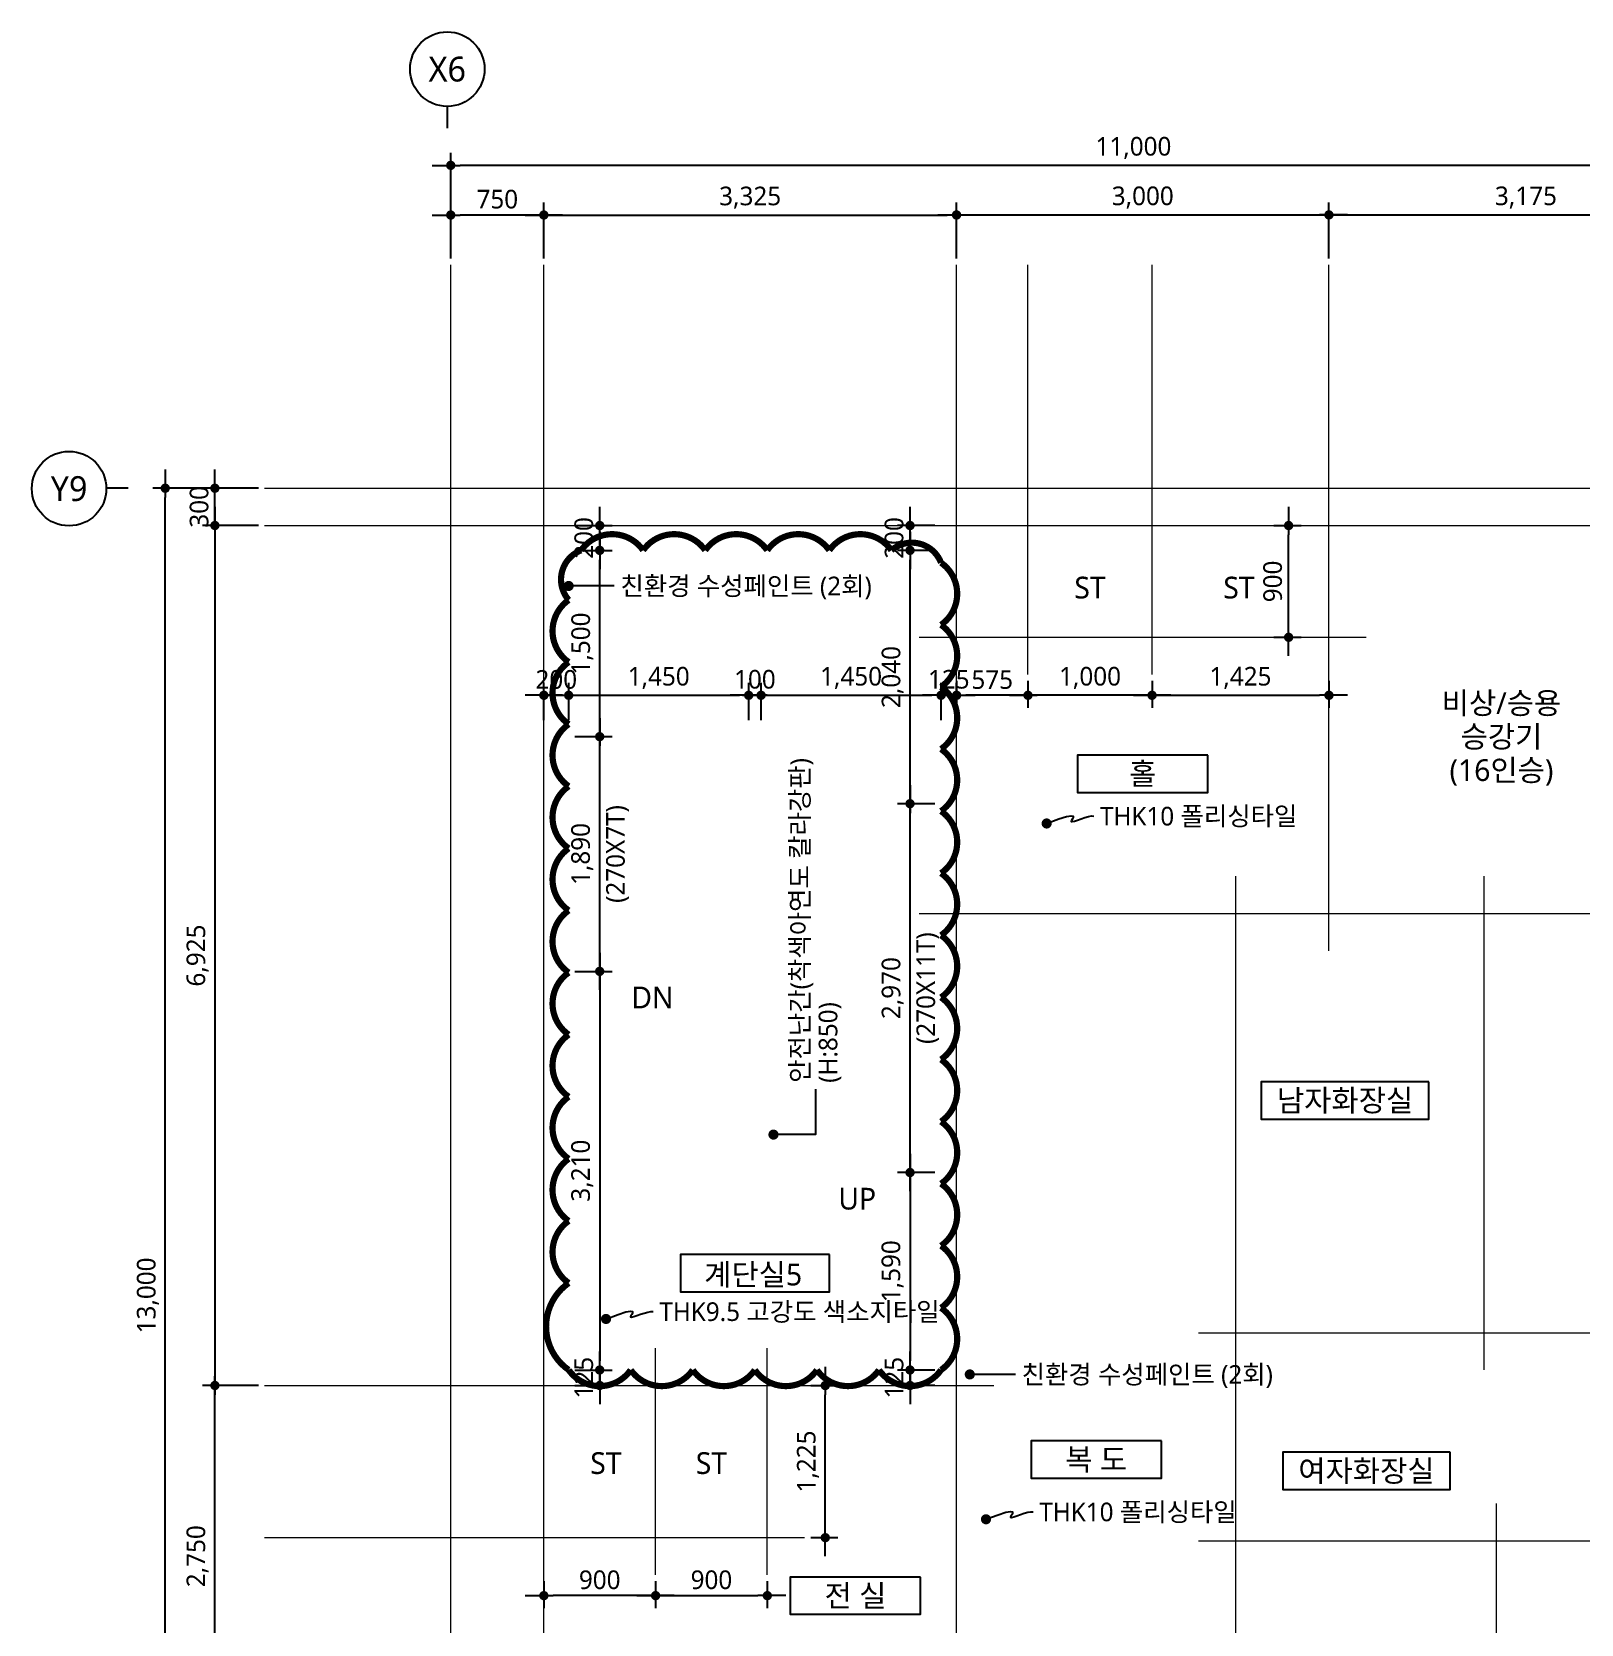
# Model space of a CAD drawing. Header units: millimetres. Extents: x 3320976 to 3527701, y 1183647 to 1243117.
# Drawn here: x 3380464 to 3392946, y 1229458 to 1242280 of the extents above; entities that cross this region are included whole.
import ezdxf
from ezdxf.enums import TextEntityAlignment as Align

# ---------------------------------------------------------------- set-up
doc = ezdxf.new("R2010")
doc.units = ezdxf.units.MM
doc.header["$MEASUREMENT"] = 0
doc.linetypes.add('CEN', pattern=[62, 60, -1, 0, -1])
doc.layers.get('0').update_dxf_attribs({"linetype": 'CONTINUOUS'})
for name, color, linetype, lineweight in [('A-AXIS-BUBL', 7, 'CONTINUOUS', 25), ('A-CNTL', 1, 'CEN', 15), ('A-DIMS', 7, 'CONTINUOUS', 25), ('A-MKXS-LEAD', 7, 'CONTINUOUS', 25), ('A-MKXS-TEXT1', 3, 'CONTINUOUS', 25), ('A-MKXX-NAME', 3, 'CONTINUOUS', 25), ('A-MKXX-SYMB', 7, 'CONTINUOUS', 25), ('A-XXXX-TXT2', 3, 'CONTINUOUS', 25), ('REV-202205', 20, 'CONTINUOUS', 25)]:
    doc.layers.add(name, color=color, linetype=linetype, lineweight=lineweight)
doc.styles.add('HY울릉도L', font='')
doc.styles.add('맑은고딕', font='malgun.ttf')
doc.styles.get('HY울릉도L').set_extended_font_data('HYwulM')
doc.dimstyles.new('CDIM', dxfattribs={"dimtxt": 3, "dimasz": 1.5, "dimexe": 2, "dimexo": 1, "dimgap": 1, "dimtad": 1, "dimdec": 0, "dimrnd": 0.5, "dimzin": 0, "dimdsep": 32, "dimlunit": 6, "dimtxsty": 'HY울릉도L', "dimblk1": '_CIDOT', "dimblk2": '_CIDOT', "dimsah": 1, "dimcen": 5.5, "dimclrd": 2, "dimclre": 2, "dimclrt": 7, "dimadec": 0, "dimazin": 0, "dimtfac": 1, "dimtdec": 0, "dimtix": 1, "dimtmove": 2, "dimatfit": 1, "dimldrblk": '_CIDOT', "dimfxl": 1, "dimtolj": 1, "dimtzin": 0, "dimlwd": -1, "dimarcsym": 0})

# ---------------------------------------------------------------- blocks, each defined once
blk = doc.blocks.new('_CIDOT')
at = {"color": 0, "linetype": 'ByBlock'}
blk.add_line((2, 0), (-1, 0), dxfattribs=at)
at = {"color": 0, "linetype": 'ByBlock', "const_width": 0.5}
blk.add_lwpolyline([(-0.25, 0, 1), (0.25, 0, 1)], format="xyb", close=True, dxfattribs=at)
blk = doc.blocks.new('*D488')
at = {"layer": 'A-DIMS', "lineweight": -2, "transparency": 16777216}
for p, q in [((-10975, 14850), (-10975, 15700)), ((25, 14850), (25, 15700))]:
    blk.add_line(p, q, dxfattribs=at)
at = {"layer": 'A-DIMS', "transparency": 16777216}
blk.add_line((-50, 15600), (-10900, 15600), dxfattribs=at)
at = {"layer": 'A-DIMS', "transparency": 16777216, "xscale": 75, "yscale": 75, "zscale": 75, "rotation": 180}
blk.add_blockref('_CIDOT', (-10975, 15600), dxfattribs=at)
at = {"layer": 'A-DIMS', "transparency": 16777216, "xscale": 75, "yscale": 75, "zscale": 75}
blk.add_blockref('_CIDOT', (25, 15600), dxfattribs=at)
at = {"layer": 'A-DIMS', "color": 3, "transparency": 16777216, "insert": (-5475, 15740), "char_height": 150, "attachment_point": 5, "style": '맑은고딕'}
blk.add_mtext('\\A1;11,000', dxfattribs=at)
blk = doc.blocks.new('*D489')
at = {"layer": 'A-DIMS', "lineweight": -2, "transparency": 16777216}
for p, q in [((-10975, 14850), (-10975, 15300)), ((-10225, 14849), (-10225, 15300))]:
    blk.add_line(p, q, dxfattribs=at)
at = {"layer": 'A-DIMS', "transparency": 16777216}
blk.add_line((-10300, 15200), (-10900, 15200), dxfattribs=at)
at = {"layer": 'A-DIMS', "transparency": 16777216, "xscale": 75, "yscale": 75, "zscale": 75, "rotation": 180}
blk.add_blockref('_CIDOT', (-10975, 15200), dxfattribs=at)
at = {"layer": 'A-DIMS', "transparency": 16777216, "xscale": 75, "yscale": 75, "zscale": 75}
blk.add_blockref('_CIDOT', (-10225, 15200), dxfattribs=at)
at = {"layer": 'A-DIMS', "color": 3, "transparency": 16777216, "insert": (-10600, 15327), "char_height": 150, "attachment_point": 5, "style": '맑은고딕'}
blk.add_mtext('\\A1;750', dxfattribs=at)
blk = doc.blocks.new('*D490')
at = {"layer": 'A-DIMS', "lineweight": -2, "transparency": 16777216}
for p, q in [((-12525, 13000), (-13375, 13000)), ((-12525, 0), (-13375, 0))]:
    blk.add_line(p, q, dxfattribs=at)
at = {"layer": 'A-DIMS', "transparency": 16777216}
blk.add_line((-13275, 75), (-13275, 12925), dxfattribs=at)
at = {"layer": 'A-DIMS', "transparency": 16777216, "xscale": 75, "yscale": 75, "zscale": 75}
for p, rotation in [((-13275, 13000), 90), ((-13275, 0), 270)]:
    blk.add_blockref('_CIDOT', p, dxfattribs=dict(at, rotation=rotation))
at = {"layer": 'A-DIMS', "color": 3, "transparency": 16777216, "insert": (-13415, 6500), "char_height": 150, "attachment_point": 5, "rotation": 90, "style": '맑은고딕'}
blk.add_mtext('\\A1;13,000', dxfattribs=at)
blk = doc.blocks.new('*D492')
at = {"layer": 'A-DIMS', "transparency": 16777216}
for p, q in [((-12875, 13075), (-12875, 13150)), ((-12875, 12700), (-12875, 13000)), ((-12875, 12625), (-12875, 12550))]:
    blk.add_line(p, q, dxfattribs=at)
at = {"layer": 'A-DIMS', "lineweight": -2, "transparency": 16777216}
for p, q in [((-12525, 13000), (-12975, 13000)), ((-12525, 12700), (-12975, 12700))]:
    blk.add_line(p, q, dxfattribs=at)
at = {"layer": 'A-DIMS', "transparency": 16777216, "xscale": 75, "yscale": 75, "zscale": 75}
for p, rotation in [((-12875, 13000), 270), ((-12875, 12700), 90)]:
    blk.add_blockref('_CIDOT', p, dxfattribs=dict(at, rotation=rotation))
at = {"layer": 'A-DIMS', "color": 3, "transparency": 16777216, "insert": (-13002, 12850), "char_height": 150, "attachment_point": 5, "rotation": 90, "style": '맑은고딕'}
blk.add_mtext('\\A1;300', dxfattribs=at)
blk = doc.blocks.new('*D503')
at = {"layer": 'A-DIMS', "lineweight": -2, "transparency": 16777216}
for p, q in [((-3900, 14849), (-3900, 15301)), ((-725, 14851), (-725, 15301))]:
    blk.add_line(p, q, dxfattribs=at)
at = {"layer": 'A-DIMS', "transparency": 16777216}
blk.add_line((-3825, 15201), (-800, 15201), dxfattribs=at)
at = {"layer": 'A-DIMS', "transparency": 16777216, "xscale": 75, "yscale": 75, "zscale": 75, "rotation": 180}
blk.add_blockref('_CIDOT', (-3900, 15201), dxfattribs=at)
at = {"layer": 'A-DIMS', "transparency": 16777216, "xscale": 75, "yscale": 75, "zscale": 75}
blk.add_blockref('_CIDOT', (-725, 15201), dxfattribs=at)
at = {"layer": 'A-DIMS', "color": 3, "transparency": 16777216, "insert": (-2313, 15341), "char_height": 150, "attachment_point": 5, "style": '맑은고딕'}
blk.add_mtext('\\A1;3,175', dxfattribs=at)
blk = doc.blocks.new('*D504')
at = {"layer": 'A-DIMS', "lineweight": -2, "transparency": 16777216}
for p, q in [((-10225, 14849), (-10225, 15300)), ((-6900, 14849), (-6900, 15300))]:
    blk.add_line(p, q, dxfattribs=at)
at = {"layer": 'A-DIMS', "transparency": 16777216}
blk.add_line((-10150, 15200), (-6975, 15200), dxfattribs=at)
at = {"layer": 'A-DIMS', "transparency": 16777216, "xscale": 75, "yscale": 75, "zscale": 75, "rotation": 180}
blk.add_blockref('_CIDOT', (-10225, 15200), dxfattribs=at)
at = {"layer": 'A-DIMS', "transparency": 16777216, "xscale": 75, "yscale": 75, "zscale": 75}
blk.add_blockref('_CIDOT', (-6900, 15200), dxfattribs=at)
at = {"layer": 'A-DIMS', "color": 3, "transparency": 16777216, "insert": (-8563, 15340), "char_height": 150, "attachment_point": 5, "style": '맑은고딕'}
blk.add_mtext('\\A1;3,325', dxfattribs=at)
blk = doc.blocks.new('*D505')
at = {"layer": 'A-DIMS', "lineweight": -2, "transparency": 16777216}
for p, q in [((-6900, 14849), (-6900, 15301)), ((-3900, 14851), (-3900, 15301))]:
    blk.add_line(p, q, dxfattribs=at)
at = {"layer": 'A-DIMS', "transparency": 16777216}
blk.add_line((-6825, 15201), (-3975, 15201), dxfattribs=at)
at = {"layer": 'A-DIMS', "transparency": 16777216, "xscale": 75, "yscale": 75, "zscale": 75, "rotation": 180}
blk.add_blockref('_CIDOT', (-6900, 15201), dxfattribs=at)
at = {"layer": 'A-DIMS', "transparency": 16777216, "xscale": 75, "yscale": 75, "zscale": 75}
blk.add_blockref('_CIDOT', (-3900, 15201), dxfattribs=at)
at = {"layer": 'A-DIMS', "color": 3, "transparency": 16777216, "insert": (-5400, 15341), "char_height": 150, "attachment_point": 5, "style": '맑은고딕'}
blk.add_mtext('\\A1;3,000', dxfattribs=at)
blk = doc.blocks.new('*D506')
at = {"layer": 'A-DIMS', "lineweight": -2, "transparency": 16777216}
for p, q in [((-12525, 12700), (-12975, 12700)), ((-12525, 5775), (-12975, 5775))]:
    blk.add_line(p, q, dxfattribs=at)
at = {"layer": 'A-DIMS', "transparency": 16777216}
blk.add_line((-12875, 12625), (-12875, 5850), dxfattribs=at)
at = {"layer": 'A-DIMS', "transparency": 16777216, "xscale": 75, "yscale": 75, "zscale": 75}
for p, rotation in [((-12875, 12700), 90), ((-12875, 5775), 270)]:
    blk.add_blockref('_CIDOT', p, dxfattribs=dict(at, rotation=rotation))
at = {"layer": 'A-DIMS', "color": 3, "transparency": 16777216, "insert": (-13015, 9237), "char_height": 150, "attachment_point": 5, "rotation": 90, "style": '맑은고딕'}
blk.add_mtext('\\A1;6,925', dxfattribs=at)
blk = doc.blocks.new('*D508')
at = {"layer": 'A-DIMS', "lineweight": -2, "transparency": 16777216}
for p, q in [((-12525, 5775), (-12975, 5775)), ((-12525, 3025), (-12975, 3025))]:
    blk.add_line(p, q, dxfattribs=at)
at = {"layer": 'A-DIMS', "transparency": 16777216}
blk.add_line((-12875, 3100), (-12875, 5700), dxfattribs=at)
at = {"layer": 'A-DIMS', "transparency": 16777216, "xscale": 75, "yscale": 75, "zscale": 75}
for p, rotation in [((-12875, 5775), 90), ((-12875, 3025), 270)]:
    blk.add_blockref('_CIDOT', p, dxfattribs=dict(at, rotation=rotation))
at = {"layer": 'A-DIMS', "color": 3, "transparency": 16777216, "insert": (-13015, 4400), "char_height": 150, "attachment_point": 5, "rotation": 90, "style": '맑은고딕'}
blk.add_mtext('\\A1;2,750', dxfattribs=at)
blk = doc.blocks.new('*D58')
at = {"layer": 'A-DIMS', "lineweight": -2, "transparency": 16777216}
for p, q in [((3385489, 1229805), (3385489, 1229588)), ((3386389, 1229805), (3386389, 1229588))]:
    blk.add_line(p, q, dxfattribs=at)
at = {"layer": 'A-DIMS', "transparency": 16777216}
blk.add_line((3385564, 1229688), (3386314, 1229688), dxfattribs=at)
at = {"layer": 'A-DIMS', "transparency": 16777216, "xscale": 75, "yscale": 75, "zscale": 75, "rotation": 180}
blk.add_blockref('_CIDOT', (3385489, 1229688), dxfattribs=at)
at = {"layer": 'A-DIMS', "transparency": 16777216, "xscale": 75, "yscale": 75, "zscale": 75}
blk.add_blockref('_CIDOT', (3386389, 1229688), dxfattribs=at)
at = {"layer": 'A-DIMS', "color": 3, "transparency": 16777216, "insert": (3385939, 1229815), "char_height": 150, "attachment_point": 5, "style": '맑은고딕'}
blk.add_mtext('\\A1;900', dxfattribs=at)
blk = doc.blocks.new('*D59')
at = {"layer": 'A-DIMS', "lineweight": -2, "transparency": 16777216}
for p, q in [((3384589, 1229805), (3384589, 1229588)), ((3385489, 1229805), (3385489, 1229588))]:
    blk.add_line(p, q, dxfattribs=at)
at = {"layer": 'A-DIMS', "transparency": 16777216}
blk.add_line((3385414, 1229688), (3384664, 1229688), dxfattribs=at)
at = {"layer": 'A-DIMS', "transparency": 16777216, "xscale": 75, "yscale": 75, "zscale": 75, "rotation": 180}
blk.add_blockref('_CIDOT', (3384589, 1229688), dxfattribs=at)
at = {"layer": 'A-DIMS', "transparency": 16777216, "xscale": 75, "yscale": 75, "zscale": 75}
blk.add_blockref('_CIDOT', (3385489, 1229688), dxfattribs=at)
at = {"layer": 'A-DIMS', "color": 3, "transparency": 16777216, "insert": (3385039, 1229815), "char_height": 150, "attachment_point": 5, "style": '맑은고딕'}
blk.add_mtext('\\A1;900', dxfattribs=at)
blk = doc.blocks.new('*D60')
at = {"layer": 'A-DIMS', "lineweight": -2, "transparency": 16777216}
for p, q in [((3386739, 1231380), (3386956, 1231380)), ((3386739, 1230155), (3386956, 1230155))]:
    blk.add_line(p, q, dxfattribs=at)
at = {"layer": 'A-DIMS', "transparency": 16777216}
blk.add_line((3386856, 1230230), (3386856, 1231305), dxfattribs=at)
at = {"layer": 'A-DIMS', "transparency": 16777216, "xscale": 75, "yscale": 75, "zscale": 75}
for p, rotation in [((3386856, 1231380), 90), ((3386856, 1230155), 270)]:
    blk.add_blockref('_CIDOT', p, dxfattribs=dict(at, rotation=rotation))
at = {"layer": 'A-DIMS', "color": 3, "transparency": 16777216, "insert": (3386716, 1230768), "char_height": 150, "attachment_point": 5, "rotation": 90, "style": '맑은고딕'}
blk.add_mtext('\\A1;1,225', dxfattribs=at)
blk = doc.blocks.new('*D61')
at = {"layer": 'A-DIMS', "lineweight": -2, "transparency": 16777216}
for p, q in [((3389489, 1237055), (3389489, 1236838)), ((3390914, 1237055), (3390914, 1236838))]:
    blk.add_line(p, q, dxfattribs=at)
at = {"layer": 'A-DIMS', "transparency": 16777216}
blk.add_line((3389564, 1236938), (3390839, 1236938), dxfattribs=at)
at = {"layer": 'A-DIMS', "transparency": 16777216, "xscale": 75, "yscale": 75, "zscale": 75, "rotation": 180}
blk.add_blockref('_CIDOT', (3389489, 1236938), dxfattribs=at)
at = {"layer": 'A-DIMS', "transparency": 16777216, "xscale": 75, "yscale": 75, "zscale": 75}
blk.add_blockref('_CIDOT', (3390914, 1236938), dxfattribs=at)
at = {"layer": 'A-DIMS', "color": 3, "transparency": 16777216, "insert": (3390201, 1237078), "char_height": 150, "attachment_point": 5, "style": '맑은고딕'}
blk.add_mtext('\\A1;1,425', dxfattribs=at)
blk = doc.blocks.new('*D62')
at = {"layer": 'A-DIMS', "lineweight": -2, "transparency": 16777216}
for p, q in [((3388489, 1237055), (3388489, 1236838)), ((3389489, 1237055), (3389489, 1236838))]:
    blk.add_line(p, q, dxfattribs=at)
at = {"layer": 'A-DIMS', "transparency": 16777216}
blk.add_line((3389414, 1236938), (3388564, 1236938), dxfattribs=at)
at = {"layer": 'A-DIMS', "transparency": 16777216, "xscale": 75, "yscale": 75, "zscale": 75, "rotation": 180}
blk.add_blockref('_CIDOT', (3388489, 1236938), dxfattribs=at)
at = {"layer": 'A-DIMS', "transparency": 16777216, "xscale": 75, "yscale": 75, "zscale": 75}
blk.add_blockref('_CIDOT', (3389489, 1236938), dxfattribs=at)
at = {"layer": 'A-DIMS', "color": 3, "transparency": 16777216, "insert": (3388989, 1237078), "char_height": 150, "attachment_point": 5, "style": '맑은고딕'}
blk.add_mtext('\\A1;1,000', dxfattribs=at)
blk = doc.blocks.new('*D63')
at = {"layer": 'A-DIMS', "lineweight": -2, "transparency": 16777216}
for p, q in [((3387914, 1237055), (3387914, 1236838)), ((3388489, 1237055), (3388489, 1236838))]:
    blk.add_line(p, q, dxfattribs=at)
at = {"layer": 'A-DIMS', "transparency": 16777216}
blk.add_line((3388414, 1236938), (3387989, 1236938), dxfattribs=at)
at = {"layer": 'A-DIMS', "transparency": 16777216, "xscale": 75, "yscale": 75, "zscale": 75, "rotation": 180}
blk.add_blockref('_CIDOT', (3387914, 1236938), dxfattribs=at)
at = {"layer": 'A-DIMS', "transparency": 16777216, "xscale": 75, "yscale": 75, "zscale": 75}
blk.add_blockref('_CIDOT', (3388489, 1236938), dxfattribs=at)
at = {"layer": 'A-DIMS', "color": 3, "transparency": 16777216, "insert": (3388201, 1237064), "char_height": 150, "attachment_point": 5, "style": '맑은고딕'}
blk.add_mtext('\\A1;575', dxfattribs=at)
blk = doc.blocks.new('*D64')
at = {"layer": 'A-DIMS', "lineweight": -2, "transparency": 16777216}
for p, q in [((3390471, 1238305), (3390689, 1238305)), ((3390471, 1237405), (3390689, 1237405))]:
    blk.add_line(p, q, dxfattribs=at)
at = {"layer": 'A-DIMS', "transparency": 16777216}
blk.add_line((3390589, 1237480), (3390589, 1238230), dxfattribs=at)
at = {"layer": 'A-DIMS', "transparency": 16777216, "xscale": 75, "yscale": 75, "zscale": 75}
for p, rotation in [((3390589, 1238305), 90), ((3390589, 1237405), 270)]:
    blk.add_blockref('_CIDOT', p, dxfattribs=dict(at, rotation=rotation))
at = {"layer": 'A-DIMS', "color": 3, "transparency": 16777216, "insert": (3390461, 1237855), "char_height": 150, "attachment_point": 5, "rotation": 90, "style": '맑은고딕'}
blk.add_mtext('\\A1;900', dxfattribs=at)
blk = doc.blocks.new('비상승용승강기16인승')
at = {"layer": 'A-MKXX-NAME', "style": '맑은고딕'}
for s, p in [('비상/승용', (0, 270)), ('승강기', (0, 0)), ('(16인승)', (0, -270))]:
    blk.add_text(s, height=175, dxfattribs=at).set_placement(p, align=Align.MIDDLE_CENTER)
blk = doc.blocks.new('*D253')
at = {"layer": 'A-DIMS', "lineweight": -2, "transparency": 16777216}
for p, q in [((3386339, 1236738), (3386339, 1237038)), ((3387789, 1236738), (3387789, 1237038))]:
    blk.add_line(p, q, dxfattribs=at)
at = {"layer": 'A-DIMS', "transparency": 16777216}
blk.add_line((3386414, 1236938), (3387714, 1236938), dxfattribs=at)
at = {"layer": 'A-DIMS', "transparency": 16777216, "xscale": 75, "yscale": 75, "zscale": 75, "rotation": 180}
blk.add_blockref('_CIDOT', (3386339, 1236938), dxfattribs=at)
at = {"layer": 'A-DIMS', "transparency": 16777216, "xscale": 75, "yscale": 75, "zscale": 75}
blk.add_blockref('_CIDOT', (3387789, 1236938), dxfattribs=at)
at = {"layer": 'A-DIMS', "color": 3, "transparency": 16777216, "insert": (3387064, 1237078), "char_height": 150, "attachment_point": 5, "style": '맑은고딕'}
blk.add_mtext('\\A1;1,450', dxfattribs=at)
blk = doc.blocks.new('*D254')
at = {"layer": 'A-DIMS', "lineweight": -2, "transparency": 16777216}
for p, q in [((3387739, 1236065), (3387439, 1236065)), ((3387739, 1233095), (3387439, 1233095))]:
    blk.add_line(p, q, dxfattribs=at)
at = {"layer": 'A-DIMS', "transparency": 16777216}
blk.add_line((3387539, 1233170), (3387539, 1235990), dxfattribs=at)
at = {"layer": 'A-DIMS', "transparency": 16777216, "xscale": 75, "yscale": 75, "zscale": 75}
for p, rotation in [((3387539, 1236065), 90), ((3387539, 1233095), 270)]:
    blk.add_blockref('_CIDOT', p, dxfattribs=dict(at, rotation=rotation))
at = {"layer": 'A-DIMS', "color": 3, "transparency": 16777216, "char_height": 150, "attachment_point": 5, "rotation": 90, "style": '맑은고딕'}
for s, insert in [('\\A1;(270X11T)', (3387682, 1234580)), ('\\A1;2,970', (3387399, 1234580))]:
    blk.add_mtext(s, dxfattribs=dict(at, insert=insert))
blk = doc.blocks.new('*D255')
at = {"layer": 'A-DIMS', "lineweight": -2, "transparency": 16777216}
for p, q in [((3387739, 1233095), (3387439, 1233095)), ((3387739, 1231505), (3387439, 1231505))]:
    blk.add_line(p, q, dxfattribs=at)
at = {"layer": 'A-DIMS', "transparency": 16777216}
blk.add_line((3387539, 1233020), (3387539, 1231580), dxfattribs=at)
at = {"layer": 'A-DIMS', "transparency": 16777216, "xscale": 75, "yscale": 75, "zscale": 75}
for p, rotation in [((3387539, 1233095), 90), ((3387539, 1231505), 270)]:
    blk.add_blockref('_CIDOT', p, dxfattribs=dict(at, rotation=rotation))
at = {"layer": 'A-DIMS', "color": 3, "transparency": 16777216, "insert": (3387398, 1232300), "char_height": 150, "attachment_point": 5, "rotation": 90, "style": '맑은고딕'}
blk.add_mtext('\\A1;1,590', dxfattribs=at)
blk = doc.blocks.new('*D256')
at = {"layer": 'A-DIMS', "lineweight": -2, "transparency": 16777216}
for p, q in [((3387739, 1238105), (3387439, 1238105)), ((3387739, 1236065), (3387439, 1236065))]:
    blk.add_line(p, q, dxfattribs=at)
at = {"layer": 'A-DIMS', "transparency": 16777216}
blk.add_line((3387539, 1236140), (3387539, 1238030), dxfattribs=at)
at = {"layer": 'A-DIMS', "transparency": 16777216, "xscale": 75, "yscale": 75, "zscale": 75}
for p, rotation in [((3387539, 1238105), 90), ((3387539, 1236065), 270)]:
    blk.add_blockref('_CIDOT', p, dxfattribs=dict(at, rotation=rotation))
at = {"layer": 'A-DIMS', "color": 3, "transparency": 16777216, "insert": (3387399, 1237085), "char_height": 150, "attachment_point": 5, "rotation": 90, "style": '맑은고딕'}
blk.add_mtext('\\A1;2,040', dxfattribs=at)
blk = doc.blocks.new('*D257')
at = {"layer": 'A-DIMS', "transparency": 16777216}
for p, q in [((3387539, 1238380), (3387539, 1238455)), ((3387539, 1238105), (3387539, 1238305)), ((3387539, 1238030), (3387539, 1237955))]:
    blk.add_line(p, q, dxfattribs=at)
at = {"layer": 'A-DIMS', "lineweight": -2, "transparency": 16777216}
for p, q in [((3387739, 1238305), (3387439, 1238305)), ((3387739, 1238105), (3387439, 1238105))]:
    blk.add_line(p, q, dxfattribs=at)
at = {"layer": 'A-DIMS', "transparency": 16777216, "xscale": 75, "yscale": 75, "zscale": 75}
for p, rotation in [((3387539, 1238305), 270), ((3387539, 1238105), 90)]:
    blk.add_blockref('_CIDOT', p, dxfattribs=dict(at, rotation=rotation))
at = {"layer": 'A-DIMS', "color": 3, "transparency": 16777216, "insert": (3387411, 1238205), "char_height": 150, "attachment_point": 5, "rotation": 90, "style": '맑은고딕'}
blk.add_mtext('\\A1;200', dxfattribs=at)
blk = doc.blocks.new('*D258')
at = {"layer": 'A-DIMS', "transparency": 16777216}
for p, q in [((3387539, 1231580), (3387539, 1231655)), ((3387539, 1231505), (3387539, 1231380)), ((3387539, 1231305), (3387539, 1231230))]:
    blk.add_line(p, q, dxfattribs=at)
at = {"layer": 'A-DIMS', "lineweight": -2, "transparency": 16777216}
for p, q in [((3387739, 1231505), (3387439, 1231505)), ((3387739, 1231380), (3387439, 1231380))]:
    blk.add_line(p, q, dxfattribs=at)
at = {"layer": 'A-DIMS', "transparency": 16777216, "xscale": 75, "yscale": 75, "zscale": 75}
for p, rotation in [((3387539, 1231505), 270), ((3387539, 1231380), 90)]:
    blk.add_blockref('_CIDOT', p, dxfattribs=dict(at, rotation=rotation))
at = {"layer": 'A-DIMS', "color": 3, "transparency": 16777216, "insert": (3387411, 1231443), "char_height": 150, "attachment_point": 5, "rotation": 90, "style": '맑은고딕'}
blk.add_mtext('\\A1;125', dxfattribs=at)
blk = doc.blocks.new('*D248')
at = {"layer": 'A-DIMS', "lineweight": -2, "transparency": 16777216}
for p, q in [((3384839, 1236605), (3385139, 1236605)), ((3384839, 1234715), (3385139, 1234715))]:
    blk.add_line(p, q, dxfattribs=at)
at = {"layer": 'A-DIMS', "transparency": 16777216}
blk.add_line((3385039, 1234790), (3385039, 1236530), dxfattribs=at)
at = {"layer": 'A-DIMS', "transparency": 16777216, "xscale": 75, "yscale": 75, "zscale": 75}
for p, rotation in [((3385039, 1236605), 90), ((3385039, 1234715), 270)]:
    blk.add_blockref('_CIDOT', p, dxfattribs=dict(at, rotation=rotation))
at = {"layer": 'A-DIMS', "color": 3, "transparency": 16777216, "char_height": 150, "attachment_point": 5, "rotation": 90, "style": '맑은고딕'}
for s, insert in [('\\A1;(270X7T)', (3385182, 1235660)), ('\\A1;1,890', (3384898, 1235660))]:
    blk.add_mtext(s, dxfattribs=dict(at, insert=insert))
blk = doc.blocks.new('*D249')
at = {"layer": 'A-DIMS', "lineweight": -2, "transparency": 16777216}
for p, q in [((3384839, 1234715), (3385139, 1234715)), ((3384839, 1231505), (3385139, 1231505))]:
    blk.add_line(p, q, dxfattribs=at)
at = {"layer": 'A-DIMS', "transparency": 16777216}
blk.add_line((3385039, 1234640), (3385039, 1231580), dxfattribs=at)
at = {"layer": 'A-DIMS', "transparency": 16777216, "xscale": 75, "yscale": 75, "zscale": 75}
for p, rotation in [((3385039, 1234715), 90), ((3385039, 1231505), 270)]:
    blk.add_blockref('_CIDOT', p, dxfattribs=dict(at, rotation=rotation))
at = {"layer": 'A-DIMS', "color": 3, "transparency": 16777216, "insert": (3384898, 1233110), "char_height": 150, "attachment_point": 5, "rotation": 90, "style": '맑은고딕'}
blk.add_mtext('\\A1;3,210', dxfattribs=at)
blk = doc.blocks.new('*D250')
at = {"layer": 'A-DIMS', "lineweight": -2, "transparency": 16777216}
for p, q in [((3384839, 1238105), (3385139, 1238105)), ((3384839, 1236605), (3385139, 1236605))]:
    blk.add_line(p, q, dxfattribs=at)
at = {"layer": 'A-DIMS', "transparency": 16777216}
blk.add_line((3385039, 1236680), (3385039, 1238030), dxfattribs=at)
at = {"layer": 'A-DIMS', "transparency": 16777216, "xscale": 75, "yscale": 75, "zscale": 75}
for p, rotation in [((3385039, 1238105), 90), ((3385039, 1236605), 270)]:
    blk.add_blockref('_CIDOT', p, dxfattribs=dict(at, rotation=rotation))
at = {"layer": 'A-DIMS', "color": 3, "transparency": 16777216, "insert": (3384899, 1237355), "char_height": 150, "attachment_point": 5, "rotation": 90, "style": '맑은고딕'}
blk.add_mtext('\\A1;1,500', dxfattribs=at)
blk = doc.blocks.new('*D251')
at = {"layer": 'A-DIMS', "transparency": 16777216}
for p, q in [((3385039, 1238380), (3385039, 1238455)), ((3385039, 1238105), (3385039, 1238305)), ((3385039, 1238030), (3385039, 1237955))]:
    blk.add_line(p, q, dxfattribs=at)
at = {"layer": 'A-DIMS', "lineweight": -2, "transparency": 16777216}
for p, q in [((3384839, 1238305), (3385139, 1238305)), ((3384839, 1238105), (3385139, 1238105))]:
    blk.add_line(p, q, dxfattribs=at)
at = {"layer": 'A-DIMS', "transparency": 16777216, "xscale": 75, "yscale": 75, "zscale": 75}
for p, rotation in [((3385039, 1238305), 270), ((3385039, 1238105), 90)]:
    blk.add_blockref('_CIDOT', p, dxfattribs=dict(at, rotation=rotation))
at = {"layer": 'A-DIMS', "color": 3, "transparency": 16777216, "insert": (3384911, 1238205), "char_height": 150, "attachment_point": 5, "rotation": 90, "style": '맑은고딕'}
blk.add_mtext('\\A1;200', dxfattribs=at)
blk = doc.blocks.new('*D252')
at = {"layer": 'A-DIMS', "transparency": 16777216}
for p, q in [((3385039, 1231580), (3385039, 1231655)), ((3385039, 1231505), (3385039, 1231380)), ((3385039, 1231305), (3385039, 1231230))]:
    blk.add_line(p, q, dxfattribs=at)
at = {"layer": 'A-DIMS', "lineweight": -2, "transparency": 16777216}
for p, q in [((3384839, 1231505), (3385139, 1231505)), ((3384839, 1231380), (3385139, 1231380))]:
    blk.add_line(p, q, dxfattribs=at)
at = {"layer": 'A-DIMS', "transparency": 16777216, "xscale": 75, "yscale": 75, "zscale": 75}
for p, rotation in [((3385039, 1231505), 270), ((3385039, 1231380), 90)]:
    blk.add_blockref('_CIDOT', p, dxfattribs=dict(at, rotation=rotation))
at = {"layer": 'A-DIMS', "color": 3, "transparency": 16777216, "insert": (3384911, 1231443), "char_height": 150, "attachment_point": 5, "rotation": 90, "style": '맑은고딕'}
blk.add_mtext('\\A1;125', dxfattribs=at)
blk = doc.blocks.new('*D245')
at = {"layer": 'A-DIMS', "lineweight": -2, "transparency": 16777216}
for p, q in [((3384789, 1236738), (3384789, 1237038)), ((3386239, 1236738), (3386239, 1237038))]:
    blk.add_line(p, q, dxfattribs=at)
at = {"layer": 'A-DIMS', "transparency": 16777216}
blk.add_line((3384864, 1236938), (3386164, 1236938), dxfattribs=at)
at = {"layer": 'A-DIMS', "transparency": 16777216, "xscale": 75, "yscale": 75, "zscale": 75, "rotation": 180}
blk.add_blockref('_CIDOT', (3384789, 1236938), dxfattribs=at)
at = {"layer": 'A-DIMS', "transparency": 16777216, "xscale": 75, "yscale": 75, "zscale": 75}
blk.add_blockref('_CIDOT', (3386239, 1236938), dxfattribs=at)
at = {"layer": 'A-DIMS', "color": 3, "transparency": 16777216, "insert": (3385514, 1237078), "char_height": 150, "attachment_point": 5, "style": '맑은고딕'}
blk.add_mtext('\\A1;1,450', dxfattribs=at)
blk = doc.blocks.new('*D246')
at = {"layer": 'A-DIMS', "transparency": 16777216}
for p, q in [((3386164, 1236938), (3386089, 1236938)), ((3386339, 1236938), (3386239, 1236938)), ((3386414, 1236938), (3386489, 1236938))]:
    blk.add_line(p, q, dxfattribs=at)
at = {"layer": 'A-DIMS', "lineweight": -2, "transparency": 16777216}
for p, q in [((3386239, 1236738), (3386239, 1237038)), ((3386339, 1236738), (3386339, 1237038))]:
    blk.add_line(p, q, dxfattribs=at)
at = {"layer": 'A-DIMS', "transparency": 16777216, "xscale": 75, "yscale": 75, "zscale": 75}
blk.add_blockref('_CIDOT', (3386239, 1236938), dxfattribs=at)
at = {"layer": 'A-DIMS', "transparency": 16777216, "xscale": 75, "yscale": 75, "zscale": 75, "rotation": 180}
blk.add_blockref('_CIDOT', (3386339, 1236938), dxfattribs=at)
at = {"layer": 'A-DIMS', "color": 3, "transparency": 16777216, "insert": (3386289, 1237066), "char_height": 150, "attachment_point": 5, "style": '맑은고딕'}
blk.add_mtext('\\A1;100', dxfattribs=at)
blk = doc.blocks.new('*D247')
at = {"layer": 'A-DIMS', "transparency": 16777216}
for p, q in [((3384514, 1236938), (3384439, 1236938)), ((3384589, 1236938), (3384789, 1236938)), ((3384864, 1236938), (3384939, 1236938))]:
    blk.add_line(p, q, dxfattribs=at)
at = {"layer": 'A-DIMS', "lineweight": -2, "transparency": 16777216}
for p, q in [((3384589, 1236738), (3384589, 1237038)), ((3384789, 1236738), (3384789, 1237038))]:
    blk.add_line(p, q, dxfattribs=at)
at = {"layer": 'A-DIMS', "transparency": 16777216, "xscale": 75, "yscale": 75, "zscale": 75}
blk.add_blockref('_CIDOT', (3384589, 1236938), dxfattribs=at)
at = {"layer": 'A-DIMS', "transparency": 16777216, "xscale": 75, "yscale": 75, "zscale": 75, "rotation": 180}
blk.add_blockref('_CIDOT', (3384789, 1236938), dxfattribs=at)
at = {"layer": 'A-DIMS', "color": 3, "transparency": 16777216, "insert": (3384689, 1237065), "char_height": 150, "attachment_point": 5, "style": '맑은고딕'}
blk.add_mtext('\\A1;200', dxfattribs=at)
blk = doc.blocks.new('*D334')
at = {"layer": 'A-DIMS', "transparency": 16777216}
for p, q in [((3387714, 1236938), (3387639, 1236938)), ((3387914, 1236938), (3387789, 1236938)), ((3387989, 1236938), (3388064, 1236938))]:
    blk.add_line(p, q, dxfattribs=at)
at = {"layer": 'A-DIMS', "lineweight": -2, "transparency": 16777216}
for p, q in [((3387789, 1236738), (3387789, 1237038)), ((3387914, 1236738), (3387914, 1237038))]:
    blk.add_line(p, q, dxfattribs=at)
at = {"layer": 'A-DIMS', "transparency": 16777216, "xscale": 75, "yscale": 75, "zscale": 75}
blk.add_blockref('_CIDOT', (3387789, 1236938), dxfattribs=at)
at = {"layer": 'A-DIMS', "transparency": 16777216, "xscale": 75, "yscale": 75, "zscale": 75, "rotation": 180}
blk.add_blockref('_CIDOT', (3387914, 1236938), dxfattribs=at)
at = {"layer": 'A-DIMS', "color": 3, "transparency": 16777216, "insert": (3387851, 1237066), "char_height": 150, "attachment_point": 5, "style": '맑은고딕'}
blk.add_mtext('\\A1;125', dxfattribs=at)
blk = doc.blocks.new('CORE5_GRID')
at = {"layer": 'A-AXIS-BUBL', "ltscale": 0.2}
for p, q in [((-11000, 15900), (-11000, 16075)), ((-13575, 13000), (-13750, 13000))]:
    blk.add_line(p, q, dxfattribs=at)
for centre in [(-11002.9, 16375), (-14050, 12997.1)]:
    blk.add_circle(centre, 300, dxfattribs=at)
at = {"layer": 'A-CNTL'}
for p, q in [((-10975, -1800.7), (-10975, 14799.3)), ((-10225, -1800.7), (-10225, 14799.3)), ((-6900, 2725), (-6900, 14799.3)), ((-6325, 11500), (-6325, 14799.3)), ((-5325, 11500), (-5325, 14799.3)), ((-3900, 9275), (-3900, 14799.3)), ((-12475, 13000), (1525, 13000)), ((-12475, 12700), (1525, 12700)), ((-7200, 11800), (-3600, 11800)), ((-4650, -1800.7), (-4650, 9875)), ((-2650, 5900), (-2650, 9875)), ((-7200, 9575), (1525, 9575)), ((-4950, 6200), (1525, 6200)), ((-9325, 4250), (-9325, 6075)), ((-8425, 4250), (-8425, 6075)), ((-12475, 5775), (-6600, 5775)), ((-2550, -1800.7), (-2550, 4825)), ((-12475, 4550), (-8125, 4550)), ((-4950, 4525), (1525, 4525))]:
    blk.add_line(p, q, dxfattribs=at)
at = {"layer": 'A-XXXX-TXT2', "ltscale": 0.2, "style": '맑은고딕'}
for s, p in [('X6', (-11002.9, 16375)), ('Y9', (-14050, 12997.1))]:
    blk.add_text(s, height=200, dxfattribs=at).set_placement(p, align=Align.MIDDLE)
at = {"layer": 'A-DIMS'}
for base, p1, p2, angle, picture, middle in [((-10975, 15600), (25, 14800), (-10975, 14800), 180, '*D488', (-5475, 15740.5)), ((-10975, 15200), (-10225, 14799.3), (-10975, 14800), 180, '*D489', (-10600, 15327.5)), ((-13275, 13000), (-12475, 0), (-12475, 13000), 270, '*D490', (-13415.5, 6500)), ((-12875, 13000), (-12475, 12700), (-12475, 13000), 270, '*D492', (-13002.5, 12850)), ((-12875, 5775), (-12475, 12700), (-12475, 5775), 90, '*D506', (-13015.1, 9237.5)), ((-12875, 5775), (-12475, 3025), (-12475, 5775), 270, '*D508', (-13015.1, 4400))]:
    dim = blk.add_linear_dim(base=base, p1=p1, p2=p2, angle=angle, dimstyle='CDIM', override={"dimscale": 50, "dimtxsty": '맑은고딕', "dimclrd": 256, "dimclre": 256, "dimclrt": 3}, dxfattribs=at)
    dim.commit()
    dim.dimension.update_dxf_attribs({"geometry": picture, "text_midpoint": middle})
for base, p1, p2, picture, middle in [((-6900, 15200), (-10225, 14799.3), (-6900, 14799.3), '*D504', (-8562.5, 15340.1)), ((-3900, 15200.7), (-6900, 14799.3), (-3900, 14800.7), '*D505', (-5400, 15340.7)), ((-725, 15200.7), (-3900, 14799.3), (-725, 14800.7), '*D503', (-2312.5, 15341.1))]:
    dim = blk.add_linear_dim(base=base, p1=p1, p2=p2, dimstyle='CDIM', override={"dimscale": 50, "dimtxsty": '맑은고딕', "dimclrd": 256, "dimclre": 256, "dimclrt": 3}, dxfattribs=at)
    dim.commit()
    dim.dimension.update_dxf_attribs({"geometry": picture, "text_midpoint": middle})

msp = doc.modelspace()

# ---------------------------------------------------------------- linework, layer by layer
at = {"layer": 'A-MKXS-LEAD', "const_width": 40}
for points in [[(3384768.1, 1237820.7, 1), (3384809.5, 1237816.5, 1)], [(3388618.9, 1235907.8, 1), (3388660.3, 1235903.7, 1)], [(3386440.9, 1233379.7, -1), (3386436.7, 1233421.1, -1)], [(3385068.9, 1231918, 1), (3385110.3, 1231913.9, 1)], [(3387999.8, 1231471.4, 1), (3388041.2, 1231467.2, 1)], [(3388130.3, 1230305.2, 1), (3388171.7, 1230301.1, 1)]]:
    msp.add_lwpolyline(points, format="xyb", close=True, dxfattribs=at)
at = {"layer": 'A-MKXS-LEAD'}
for points in [[(3385155.8, 1237818.6), (3384788.8, 1237818.6), (3384788.8, 1237818.6)], [(3388638.8, 1235905.4), (3388736.5, 1235942.3), (3388800.2, 1235962.2), (3388836.5, 1235968.6), (3388851.9, 1235965.1), (3388853, 1235955.2), (3388846.5, 1235942.4), (3388839, 1235930.2), (3388837.1, 1235922.2), (3388845.7, 1235920.8), (3388863.8, 1235925.2), (3388888.7, 1235933.4), (3388917.6, 1235943.5), (3388947.8, 1235953.6), (3388976.6, 1235961.8), (3389001.3, 1235966.1), (3389019.2, 1235964.7)], [(3386778.1, 1233767.4), (3386778.1, 1233400.4), (3386438.8, 1233400.4)], [(3385088.8, 1231915.6), (3385186.5, 1231952.5), (3385250.2, 1231972.4), (3385286.5, 1231978.8), (3385301.9, 1231975.3), (3385303, 1231965.4), (3385296.5, 1231952.6), (3385289, 1231940.4), (3385287.1, 1231932.4), (3385295.7, 1231931), (3385313.8, 1231935.4), (3385338.7, 1231943.7), (3385367.6, 1231953.8), (3385397.8, 1231963.9), (3385426.6, 1231972), (3385451.3, 1231976.3), (3385469.2, 1231974.9)], [(3388387.5, 1231469.3), (3388020.5, 1231469.3), (3388020.5, 1231469.3)], [(3388150.2, 1230302.8), (3388247.9, 1230339.7), (3388311.6, 1230359.6), (3388347.9, 1230366), (3388363.3, 1230362.6), (3388364.4, 1230352.7), (3388357.9, 1230339.9), (3388350.4, 1230327.7), (3388348.4, 1230319.6), (3388357.1, 1230318.3), (3388375.2, 1230322.7), (3388400.1, 1230330.9), (3388429, 1230341), (3388459.2, 1230351.1), (3388488, 1230359.2), (3388512.7, 1230363.6), (3388530.5, 1230362.1)]]:
    msp.add_lwpolyline(points, dxfattribs=at)
at = {"layer": 'A-MKXX-SYMB'}
for points in [[(3389938.8, 1236455.4), (3388888.8, 1236455.4), (3388888.8, 1236155.4), (3389938.8, 1236155.4)], [(3391718.8, 1233825.4), (3390368.8, 1233825.4), (3390368.8, 1233525.4), (3391718.8, 1233525.4)], [(3386888.8, 1232435.4), (3385688.8, 1232435.4), (3385688.8, 1232135.4), (3386888.8, 1232135.4)], [(3389563.8, 1230934.4), (3388513.8, 1230934.4), (3388513.8, 1230634.4), (3389563.8, 1230634.4)], [(3391891.2, 1230842.9), (3390541.2, 1230842.9), (3390541.2, 1230542.9), (3391891.2, 1230542.9)], [(3387624.4, 1229837.9), (3386574.4, 1229837.9), (3386574.4, 1229537.9), (3387624.4, 1229537.9)]]:
    msp.add_lwpolyline(points, close=True, dxfattribs=at)
at = {"layer": 'REV-202205', "const_width": 50}
msp.add_lwpolyline([(3384788.8, 1231505.4, 0.5205671), (3385288.8, 1231505.4, 0.5205671), (3385788.8, 1231505.4, 0.5205671), (3386288.8, 1231505.4, 0.5205671), (3386788.8, 1231505.4, 0.5205671), (3387288.8, 1231505.4, 0.5205671), (3387788.8, 1231505.4, 0.5205671), (3387788.8, 1232005.4, 0.5205671), (3387788.8, 1232505.4, 0.5205671), (3387788.8, 1233005.4, 0.5205671), (3387788.8, 1233505.4, 0.5205671), (3387788.8, 1234005.4, 0.5205671), (3387788.8, 1234505.4, 0.5205671), (3387788.8, 1235005.4, 0.5205671), (3387788.8, 1235505.4, 0.5205671), (3387788.8, 1236005.4, 0.5205671), (3387788.8, 1236505.4, 0.5205671), (3387788.8, 1237005.4, 0.5205671), (3387788.8, 1237505.4, 0.5205671), (3387788.8, 1238005.4, 0.5205671), (3387388.8, 1238105.4, 0.5205671), (3386888.8, 1238105.4, 0.5205671), (3386388.8, 1238105.4, 0.5205671), (3385888.8, 1238105.4, 0.5205671), (3385388.8, 1238105.4, 0.5205671), (3384888.8, 1238105.4, 0.5205671), (3384788.8, 1237705.4, 0.5205671), (3384788.8, 1237205.4, 0.5205671), (3384788.8, 1236705.4, 0.5205671), (3384788.8, 1236205.4, 0.5205671), (3384788.8, 1235705.4, 0.5205671), (3384788.8, 1235205.4, 0.5205671), (3384788.8, 1234705.4, 0.5205671), (3384788.8, 1234205.4, 0.5205671), (3384788.8, 1233705.4, 0.5205671), (3384788.8, 1233205.4, 0.5205671), (3384788.8, 1232705.4, 0.5205671), (3384788.8, 1232205.4, 0.5205671)], format="xyb", close=True, dxfattribs=at)

# ---------------------------------------------------------------- block references
at = {"layer": 'A-DIMS'}
msp.add_blockref('CORE5_GRID', (3394813.8, 1225605.4), dxfattribs=at)
at = {"layer": 'A-MKXX-NAME'}
msp.add_blockref('비상승용승강기16인승', (3392303.8, 1236605.4), dxfattribs=at)

# ---------------------------------------------------------------- texts
at = {"layer": 'A-MKXS-TEXT1', "style": '맑은고딕'}
for s, p in [('친환경 수성페인트 (2회)', (3385205.8, 1237818.6)), ('THK10 폴리싱타일', (3389069.2, 1235964.7)), ('THK9.5 고강도 색소지타일', (3385519.2, 1231974.9)), ('친환경 수성페인트 (2회)', (3388437.5, 1231469.3)), ('THK10 폴리싱타일', (3388580.5, 1230362.1))]:
    msp.add_text(s, height=150, dxfattribs=at).set_placement(p, align=Align.MIDDLE_LEFT)
for s, p in [('안전난간(착색아연도 칼라강판)', (3386650.6, 1233817.4)), ('(H:850)', (3386878.1, 1233817.4))]:
    msp.add_text(s, height=150, rotation=90, dxfattribs=at).set_placement(p, align=Align.MIDDLE_LEFT)
at = {"layer": 'A-MKXX-NAME', "style": '맑은고딕'}
for s, p in [('ST', (3388988.8, 1237805.4)), ('ST', (3390188.8, 1237805.4)), ('홀', (3389413.8, 1236305.4)), ('DN', (3385463.8, 1234504.5)), ('남자화장실', (3391043.8, 1233675.4)), ('UP', (3387113.8, 1232884.5)), ('계단실5', (3386275.2, 1232273.9)), ('ST', (3385088.8, 1230755.4)), ('ST', (3385938.8, 1230755.4)), ('복 도', (3389038.8, 1230784.4)), ('여자화장실', (3391216.2, 1230692.9)), ('전 실', (3387099.4, 1229687.9))]:
    msp.add_text(s, height=175, dxfattribs=at).set_placement(p, align=Align.MIDDLE_CENTER)

# ---------------------------------------------------------------- dimensions: what is measured, and where the dimension line sits
at = {"layer": 'A-DIMS'}
for base, p1, p2, text, picture, middle in [((3385039, 1238305.4), (3384789, 1238105.4), (3384789, 1238305.4), '<>\\X', '*D251', (3385039, 1238205.4)), ((3387538.8, 1238305.4), (3387788.8, 1238105.4), (3387788.8, 1238305.4), '<>\\X', '*D257', (3387538.8, 1238205.4)), ((3385039, 1238105.4), (3384789, 1236605.4), (3384789, 1238105.4), '<>\\X', '*D250', (3385039, 1237355.4)), ((3387538.8, 1238105.4), (3387788.8, 1236065.4), (3387788.8, 1238105.4), '<>\\X', '*D256', (3387538.8, 1237085.4)), ((3385039, 1236605.4), (3384789, 1234715.4), (3384789, 1236605.4), '<>\\X(270X7T)', '*D248', (3385039, 1235660.4)), ((3387538.8, 1236065.4), (3387788.8, 1233095.4), (3387788.8, 1236065.4), '<>\\X(270X11T)', '*D254', (3387538.8, 1234580.4))]:
    dim = msp.add_linear_dim(base=base, p1=p1, p2=p2, angle=270, text=text, dimstyle='CDIM', override={"dimscale": 50, "dimtxsty": '맑은고딕', "dimclrd": 256, "dimclre": 256, "dimclrt": 3}, dxfattribs=at)
    dim.commit()
    dim.dimension.update_dxf_attribs({"geometry": picture, "text_midpoint": middle})
for base, p1, p2, angle, picture, middle in [((3390588.8, 1238305.4), (3390421.3, 1237405.4), (3390421.3, 1238305.4), 270, '*D64', (3390461.3, 1237855.4)), ((3384788.8, 1236937.9), (3384588.8, 1236687.9), (3384788.8, 1236687.9), 180, '*D247', (3384688.8, 1237065.4)), ((3386238.8, 1236937.9), (3384788.8, 1236687.9), (3386238.8, 1236687.9), 180, '*D245', (3385513.8, 1237078.4)), ((3387788.8, 1236937.9), (3386338.8, 1236687.9), (3387788.8, 1236687.9), 180, '*D253', (3387063.8, 1237078.4)), ((3390913.8, 1236937.9), (3389488.8, 1237105.4), (3390913.8, 1237105.4), 180, '*D61', (3390201.3, 1237078.4)), ((3385038.8, 1231505.4), (3384788.8, 1234715.4), (3384788.8, 1231505.4), 270, '*D249', (3384898.3, 1233110.4)), ((3387538.8, 1231505.4), (3387788.8, 1233095.4), (3387788.8, 1231505.4), 270, '*D255', (3387398.3, 1232300.4)), ((3385038.8, 1231380.4), (3384788.8, 1231505.4), (3384788.8, 1231380.4), 270, '*D252', (3384910.9, 1231442.9)), ((3387538.8, 1231380.4), (3387788.8, 1231505.4), (3387788.8, 1231380.4), 270, '*D258', (3387410.9, 1231442.9)), ((3386856.3, 1231380.4), (3386688.8, 1230155.4), (3386688.8, 1231380.4), 270, '*D60', (3386715.8, 1230767.9)), ((3386388.8, 1229687.9), (3385488.8, 1229855.4), (3386388.8, 1229855.4), 180, '*D58', (3385938.8, 1229815.4))]:
    dim = msp.add_linear_dim(base=base, p1=p1, p2=p2, angle=angle, dimstyle='CDIM', override={"dimscale": 50, "dimtxsty": '맑은고딕', "dimclrd": 256, "dimclre": 256, "dimclrt": 3}, dxfattribs=at)
    dim.commit()
    dim.dimension.update_dxf_attribs({"geometry": picture, "text_midpoint": middle})
for base, p1, p2, picture, middle in [((3386238.8, 1236937.9), (3386338.8, 1236687.9), (3386238.8, 1236687.9), '*D246', (3386288.8, 1237065.8)), ((3387788.8, 1236937.9), (3387913.8, 1236687.9), (3387788.8, 1236687.9), '*D334', (3387851.3, 1237065.8)), ((3387913.8, 1236937.9), (3388488.8, 1237105.4), (3387913.8, 1237105.4), '*D63', (3388201.3, 1237064.2)), ((3388488.8, 1236937.9), (3389488.8, 1237105.4), (3388488.8, 1237105.4), '*D62', (3388988.8, 1237078.4)), ((3384588.8, 1229687.9), (3385488.8, 1229855.4), (3384588.8, 1229855.4), '*D59', (3385038.8, 1229815.4))]:
    dim = msp.add_linear_dim(base=base, p1=p1, p2=p2, dimstyle='CDIM', override={"dimscale": 50, "dimtxsty": '맑은고딕', "dimclrd": 256, "dimclre": 256, "dimclrt": 3}, dxfattribs=at)
    dim.commit()
    dim.dimension.update_dxf_attribs({"geometry": picture, "text_midpoint": middle})

doc.saveas('drawing.dxf')
